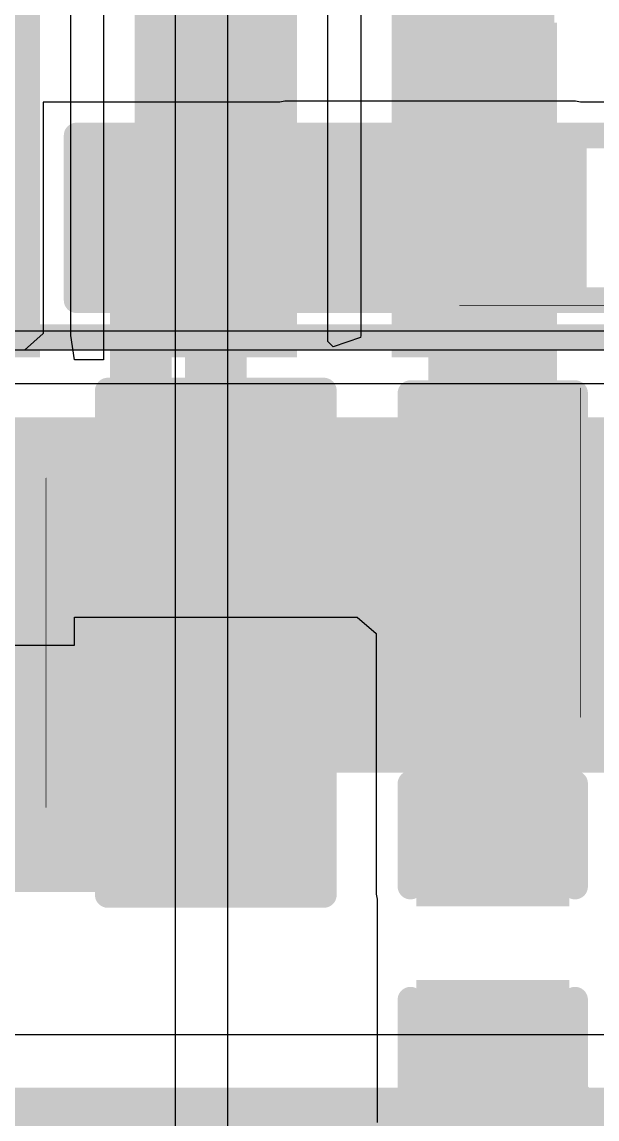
# Model space of a CAD drawing. Header units: inches. Extents: x 0 to 5271, y 0 to 5417.
# Drawn here: x 24.58 to 27.42, y 85.67 to 91.09 of the extents above; entities that cross this region are included whole.
import ezdxf

# ---------------------------------------------------------------- set-up
doc = ezdxf.new("R2010")
doc.units = ezdxf.units.IN
for name, color, linetype in [('Bottom Layer', 5, 'Continuous'), ('Bottom Overlay', 54, 'Continuous'), ('Bottom Paste', 16, 'Continuous'), ('Bottom Solder', 6, 'Continuous'), ('L2_GND1', 16, 'Continuous'), ('L4_PWR', 90, 'Continuous'), ('L6_SIG2', 130, 'Continuous'), ('Top Layer', 1, 'Continuous'), ('Top Overlay', 2, 'Continuous'), ('Top Paste', 8, 'Continuous'), ('Top Solder', 216, 'Continuous')]:
    doc.layers.add(name, color=color, linetype=linetype)

# ---------------------------------------------------------------- blocks, each defined once
blk = doc.blocks.new('8_SOIC_EP_153')
at = {"layer": 'Top Layer'}
for points in [[(-1.925, 0.935), (-1.925, 0.335), (-3.475, 0.335), (-3.475, 0.935)], [(-1.925, -0.335), (-1.925, -0.935), (-3.475, -0.935), (-3.475, -0.335)]]:
    blk.add_hatch(color=1, dxfattribs=at).paths.add_polyline_path(points)
at = {"layer": 'Top Paste'}
for points in [[(-1.925, 0.935), (-1.925, 0.335), (-3.475, 0.335), (-3.475, 0.935)], [(-1.925, -0.335), (-1.925, -0.935), (-3.475, -0.935), (-3.475, -0.335)]]:
    blk.add_hatch(color=8, dxfattribs=at).paths.add_polyline_path(points)
at = {"layer": 'Top Solder'}
for points in [[(-1.8234, 2.3066), (-1.8234, 1.5034), (-3.5766, 1.5034), (-3.5766, 2.3066)], [(-1.8234, 1.0366), (-1.8234, 0.2334), (-3.5766, 0.2334), (-3.5766, 1.0366)], [(-1.8234, -0.2334), (-1.8234, -1.0366), (-3.5766, -1.0366), (-3.5766, -0.2334)]]:
    blk.add_hatch(color=216, dxfattribs=at).paths.add_polyline_path(points)
blk = doc.blocks.new('R___0402_154')
at = {"layer": 'Top Layer'}
for points in [[(-0.6985, -0.3175), (-0.6985, 0.3175), (-0.2413, 0.3175), (-0.2413, -0.3175)], [(0.2413, -0.3175), (0.2413, 0.3175), (0.6985, 0.3175), (0.6985, -0.3175)]]:
    blk.add_hatch(color=1, dxfattribs=at).paths.add_polyline_path(points)
at = {"layer": 'Top Paste'}
for points in [[(-0.6985, -0.3175), (-0.6985, 0.3175), (-0.2413, 0.3175), (-0.2413, -0.3175)], [(0.2413, -0.3175), (0.2413, 0.3175), (0.6985, 0.3175), (0.6985, -0.3175)]]:
    blk.add_hatch(color=8, dxfattribs=at).paths.add_polyline_path(points)
at = {"layer": 'Top Solder'}
for points in [[(-0.7535, -0.3725), (-0.7535, 0.3725), (-0.1863, 0.3725), (-0.1863, -0.3725)], [(0.1863, -0.3725), (0.1863, 0.3725), (0.7535, 0.3725), (0.7535, -0.3725)]]:
    blk.add_hatch(color=216, dxfattribs=at).paths.add_polyline_path(points)
at = {"layer": 'Top Overlay'}
for points in [[(-0.7874, 0.4064, 0.127, 0.127, 0), (0.7874, 0.4064, 0.127, 0.127, 0)], [(-0.7874, 0.4064, 0.127, 0.127, 0), (-0.7874, -0.4064, 0.127, 0.127, 0)], [(0.7874, 0.4064, 0.127, 0.127, 0), (0.7874, -0.4064, 0.127, 0.127, 0)], [(-0.7874, -0.4064, 0.127, 0.127, 0), (0.7874, -0.4064, 0.127, 0.127, 0)], [(-0.8128, -0.4318, 0.00323, 0.00323, 0), (0.8128, -0.4318, 0.00323, 0.00323, 0)]]:
    blk.add_lwpolyline(points, format="xyseb", dxfattribs=at)
for points in [[(-0.8191, 0.4064, 0.0635, 0.0635, 1), (-0.7556, 0.4064, 0.0635, 0.0635, 1)], [(-0.8191, 0.4064, 0.0635, 0.0635, 1), (-0.7556, 0.4064, 0.0635, 0.0635, 1)], [(0.7557, 0.4064, 0.0635, 0.0635, 1), (0.8192, 0.4064, 0.0635, 0.0635, 1)], [(0.7557, 0.4064, 0.0635, 0.0635, 1), (0.8192, 0.4064, 0.0635, 0.0635, 1)], [(-0.8191, -0.4064, 0.0635, 0.0635, 1), (-0.7556, -0.4064, 0.0635, 0.0635, 1)], [(-0.8191, -0.4064, 0.0635, 0.0635, 1), (-0.7556, -0.4064, 0.0635, 0.0635, 1)], [(0.7557, -0.4064, 0.0635, 0.0635, 1), (0.8192, -0.4064, 0.0635, 0.0635, 1)], [(0.7557, -0.4064, 0.0635, 0.0635, 1), (0.8192, -0.4064, 0.0635, 0.0635, 1)], [(-0.8136, -0.4318, 0.00161, 0.00161, 1), (-0.812, -0.4318, 0.00161, 0.00161, 1)], [(0.812, -0.4318, 0.00161, 0.00161, 1), (0.8136, -0.4318, 0.00161, 0.00161, 1)]]:
    blk.add_lwpolyline(points, format="xyseb", close=True, dxfattribs=at)
blk = doc.blocks.new('R___0402_158')
at = {"layer": 'Top Layer'}
for points in [[(-0.6985, -0.3175), (-0.6985, 0.3175), (-0.2413, 0.3175), (-0.2413, -0.3175)], [(0.2413, -0.3175), (0.2413, 0.3175), (0.6985, 0.3175), (0.6985, -0.3175)]]:
    blk.add_hatch(color=1, dxfattribs=at).paths.add_polyline_path(points)
at = {"layer": 'Top Paste'}
for points in [[(-0.6985, -0.3175), (-0.6985, 0.3175), (-0.2413, 0.3175), (-0.2413, -0.3175)], [(0.2413, -0.3175), (0.2413, 0.3175), (0.6985, 0.3175), (0.6985, -0.3175)]]:
    blk.add_hatch(color=8, dxfattribs=at).paths.add_polyline_path(points)
at = {"layer": 'Top Solder'}
for points in [[(-0.7535, -0.3725), (-0.7535, 0.3725), (-0.1863, 0.3725), (-0.1863, -0.3725)], [(0.1863, -0.3725), (0.1863, 0.3725), (0.7535, 0.3725), (0.7535, -0.3725)]]:
    blk.add_hatch(color=216, dxfattribs=at).paths.add_polyline_path(points)
at = {"layer": 'Top Overlay'}
for points in [[(-0.7874, 0.4064, 0.127, 0.127, 0), (-0.7874, -0.4064, 0.127, 0.127, 0)], [(-0.7874, 0.4064, 0.127, 0.127, 0), (0.7874, 0.4064, 0.127, 0.127, 0)], [(0.7874, 0.4064, 0.127, 0.127, 0), (0.7874, -0.4064, 0.127, 0.127, 0)], [(-0.7874, -0.4064, 0.127, 0.127, 0), (0.7874, -0.4064, 0.127, 0.127, 0)], [(-0.8128, -0.4318, 0.00323, 0.00323, 0), (0.8128, -0.4318, 0.00323, 0.00323, 0)]]:
    blk.add_lwpolyline(points, format="xyseb", dxfattribs=at)
for points in [[(-0.8191, 0.4064, 0.0635, 0.0635, 1), (-0.7556, 0.4064, 0.0635, 0.0635, 1)], [(-0.8191, 0.4064, 0.0635, 0.0635, 1), (-0.7556, 0.4064, 0.0635, 0.0635, 1)], [(0.7557, 0.4064, 0.0635, 0.0635, 1), (0.8192, 0.4064, 0.0635, 0.0635, 1)], [(0.7557, 0.4064, 0.0635, 0.0635, 1), (0.8192, 0.4064, 0.0635, 0.0635, 1)], [(-0.8191, -0.4064, 0.0635, 0.0635, 1), (-0.7556, -0.4064, 0.0635, 0.0635, 1)], [(-0.8191, -0.4064, 0.0635, 0.0635, 1), (-0.7556, -0.4064, 0.0635, 0.0635, 1)], [(0.7557, -0.4064, 0.0635, 0.0635, 1), (0.8192, -0.4064, 0.0635, 0.0635, 1)], [(0.7557, -0.4064, 0.0635, 0.0635, 1), (0.8192, -0.4064, 0.0635, 0.0635, 1)], [(-0.8136, -0.4318, 0.00161, 0.00161, 1), (-0.812, -0.4318, 0.00161, 0.00161, 1)], [(0.812, -0.4318, 0.00161, 0.00161, 1), (0.8136, -0.4318, 0.00161, 0.00161, 1)]]:
    blk.add_lwpolyline(points, format="xyseb", close=True, dxfattribs=at)
blk = doc.blocks.new('C___0603_172')
at = {"layer": 'Top Layer'}
for points in [[(-0.381, 0.4445), (-0.381, -0.4445), (-1.143, -0.4445), (-1.143, 0.4445)], [(1.143, 0.4445), (1.143, -0.4445), (0.381, -0.4445), (0.381, 0.4445)]]:
    blk.add_hatch(color=1, dxfattribs=at).paths.add_polyline_path(points)
at = {"layer": 'Top Paste'}
for points in [[(-0.381, 0.4445), (-0.381, -0.4445), (-1.143, -0.4445), (-1.143, 0.4445)], [(1.143, 0.4445), (1.143, -0.4445), (0.381, -0.4445), (0.381, 0.4445)]]:
    blk.add_hatch(color=8, dxfattribs=at).paths.add_polyline_path(points)
at = {"layer": 'Top Solder'}
for points in [[(-0.321, 0.5045), (-0.321, -0.5045), (-1.203, -0.5045), (-1.203, 0.5045)], [(1.203, 0.5045), (1.203, -0.5045), (0.321, -0.5045), (0.321, 0.5045)]]:
    blk.add_hatch(color=216, dxfattribs=at).paths.add_polyline_path(points)
at = {"layer": 'Top Overlay'}
for points in [[(-1.2446, 0.5334, 0.127, 0.127, 0), (-1.2446, -0.5334, 0.127, 0.127, 0)], [(-1.2446, 0.5334, 0.127, 0.127, 0), (-0.4572, 0.5334, 0.127, 0.127, 0)], [(0.4572, 0.5334, 0.127, 0.127, 0), (1.2446, 0.5334, 0.127, 0.127, 0)], [(1.2446, 0.5334, 0.127, 0.127, 0), (1.2446, -0.5334, 0.127, 0.127, 0)], [(-1.2446, -0.5334, 0.127, 0.127, 0), (-0.4572, -0.5334, 0.127, 0.127, 0)], [(0.4572, -0.5334, 0.127, 0.127, 0), (1.2446, -0.5334, 0.127, 0.127, 0)]]:
    blk.add_lwpolyline(points, format="xyseb", dxfattribs=at)
for points in [[(-1.2764, 0.5334, 0.0635, 0.0635, 1), (-1.2129, 0.5334, 0.0635, 0.0635, 1)], [(-1.2764, 0.5334, 0.0635, 0.0635, 1), (-1.2129, 0.5334, 0.0635, 0.0635, 1)], [(-0.489, 0.5334, 0.0635, 0.0635, 1), (-0.4255, 0.5334, 0.0635, 0.0635, 1)], [(0.4254, 0.5334, 0.0635, 0.0635, 1), (0.4889, 0.5334, 0.0635, 0.0635, 1)], [(1.2128, 0.5334, 0.0635, 0.0635, 1), (1.2763, 0.5334, 0.0635, 0.0635, 1)], [(1.2128, 0.5334, 0.0635, 0.0635, 1), (1.2763, 0.5334, 0.0635, 0.0635, 1)], [(-1.2764, -0.5334, 0.0635, 0.0635, 1), (-1.2129, -0.5334, 0.0635, 0.0635, 1)], [(-1.2764, -0.5334, 0.0635, 0.0635, 1), (-1.2129, -0.5334, 0.0635, 0.0635, 1)], [(-0.489, -0.5334, 0.0635, 0.0635, 1), (-0.4255, -0.5334, 0.0635, 0.0635, 1)], [(0.4254, -0.5334, 0.0635, 0.0635, 1), (0.4889, -0.5334, 0.0635, 0.0635, 1)], [(1.2128, -0.5334, 0.0635, 0.0635, 1), (1.2763, -0.5334, 0.0635, 0.0635, 1)], [(1.2128, -0.5334, 0.0635, 0.0635, 1), (1.2763, -0.5334, 0.0635, 0.0635, 1)]]:
    blk.add_lwpolyline(points, format="xyseb", close=True, dxfattribs=at)
blk = doc.blocks.new('YSPIT0630A_1R0M_B_199')
at = {"layer": 'Bottom Layer'}
blk.add_hatch(color=5, dxfattribs=at).paths.add_polyline_path([(-2.8, 2.8), (-1.25, 2.8), (-1.25, -2.8), (-2.8, -2.8)])
at = {"layer": 'Bottom Paste'}
blk.add_hatch(color=16, dxfattribs=at).paths.add_polyline_path([(-2.8, 2.8), (-1.25, 2.8), (-1.25, -2.8), (-2.8, -2.8)])
at = {"layer": 'Bottom Solder'}
blk.add_hatch(color=6, dxfattribs=at).paths.add_polyline_path([(-2.9016, 2.9016), (-1.1484, 2.9016), (-1.1484, -2.9016), (-2.9016, -2.9016)])
at = {"layer": 'Bottom Overlay'}
blk.add_lwpolyline([(-3.298, -3.2766, 0.127, 0.127, 0), (-3.298, 3.1242, 0.127, 0.127, 0)], format="xyseb", dxfattribs=at)
blk = doc.blocks.new('R___0402_B_224')
at = {"layer": 'Bottom Layer'}
for points in [[(-0.2413, 0.3174), (-0.2413, -0.3176), (-0.6985, -0.3176), (-0.6985, 0.3174)], [(0.6985, 0.3174), (0.6985, -0.3176), (0.2413, -0.3176), (0.2413, 0.3174)]]:
    blk.add_hatch(color=5, dxfattribs=at).paths.add_polyline_path(points)
at = {"layer": 'Bottom Paste'}
for points in [[(-0.2413, 0.3174), (-0.2413, -0.3176), (-0.6985, -0.3176), (-0.6985, 0.3174)], [(0.6985, 0.3174), (0.6985, -0.3176), (0.2413, -0.3176), (0.2413, 0.3174)]]:
    blk.add_hatch(color=16, dxfattribs=at).paths.add_polyline_path(points)
at = {"layer": 'Bottom Solder'}
for points in [[(-0.1863, 0.3725), (-0.1863, -0.3726), (-0.7535, -0.3726), (-0.7535, 0.3725)], [(0.7535, 0.3725), (0.7535, -0.3726), (0.1863, -0.3726), (0.1863, 0.3725)]]:
    blk.add_hatch(color=6, dxfattribs=at).paths.add_polyline_path(points)
at = {"layer": 'Bottom Overlay'}
for points in [[(-0.7874, 0.4063, 0.127, 0.127, 0), (-0.7874, -0.4065, 0.127, 0.127, 0)], [(0.7874, 0.4063, 0.127, 0.127, 0), (-0.7874, 0.4063, 0.127, 0.127, 0)], [(0.8128, 0.4317, 0.00323, 0.00323, 0), (-0.8128, 0.4317, 0.00323, 0.00323, 0)], [(0.7874, 0.4063, 0.127, 0.127, 0), (0.7874, -0.4065, 0.127, 0.127, 0)], [(0.7874, -0.4065, 0.127, 0.127, 0), (-0.7874, -0.4065, 0.127, 0.127, 0)]]:
    blk.add_lwpolyline(points, format="xyseb", dxfattribs=at)
for points in [[(-0.8192, 0.4063, 0.0635, 0.0635, 1), (-0.7557, 0.4063, 0.0635, 0.0635, 1)], [(-0.8192, 0.4063, 0.0635, 0.0635, 1), (-0.7557, 0.4063, 0.0635, 0.0635, 1)], [(-0.8136, 0.4317, 0.00161, 0.00161, 1), (-0.812, 0.4317, 0.00161, 0.00161, 1)], [(0.7556, 0.4063, 0.0635, 0.0635, 1), (0.8191, 0.4063, 0.0635, 0.0635, 1)], [(0.7556, 0.4063, 0.0635, 0.0635, 1), (0.8191, 0.4063, 0.0635, 0.0635, 1)], [(0.812, 0.4317, 0.00161, 0.00161, 1), (0.8136, 0.4317, 0.00161, 0.00161, 1)], [(-0.8192, -0.4065, 0.0635, 0.0635, 1), (-0.7557, -0.4065, 0.0635, 0.0635, 1)], [(-0.8192, -0.4065, 0.0635, 0.0635, 1), (-0.7557, -0.4065, 0.0635, 0.0635, 1)], [(0.7556, -0.4065, 0.0635, 0.0635, 1), (0.8191, -0.4065, 0.0635, 0.0635, 1)], [(0.7556, -0.4065, 0.0635, 0.0635, 1), (0.8191, -0.4065, 0.0635, 0.0635, 1)]]:
    blk.add_lwpolyline(points, format="xyseb", close=True, dxfattribs=at)
blk = doc.blocks.new('____0402_B_251')
at = {"layer": 'Bottom Layer'}
for points in [[(-0.2413, 0.3175), (-0.2413, -0.3175), (-0.6985, -0.3175), (-0.6985, 0.3175)], [(0.6985, 0.3175), (0.6985, -0.3175), (0.2413, -0.3175), (0.2413, 0.3175)]]:
    blk.add_hatch(color=5, dxfattribs=at).paths.add_polyline_path(points)
at = {"layer": 'Bottom Paste'}
for points in [[(-0.2413, 0.3175), (-0.2413, -0.3175), (-0.6985, -0.3175), (-0.6985, 0.3175)], [(0.6985, 0.3175), (0.6985, -0.3175), (0.2413, -0.3175), (0.2413, 0.3175)]]:
    blk.add_hatch(color=16, dxfattribs=at).paths.add_polyline_path(points)
at = {"layer": 'Bottom Solder'}
for points in [[(-0.1813, 0.3775), (-0.1813, -0.3775), (-0.7585, -0.3775), (-0.7585, 0.3775)], [(0.7585, 0.3775), (0.7585, -0.3775), (0.1813, -0.3775), (0.1813, 0.3775)]]:
    blk.add_hatch(color=6, dxfattribs=at).paths.add_polyline_path(points)
at = {"layer": 'Bottom Overlay'}
for points in [[(-0.7874, -0.4064, 0.127, 0.127, 0), (-0.7874, 0.4064, 0.127, 0.127, 0)], [(-0.7874, 0.4064, 0.127, 0.127, 0), (-0.2794, 0.4064, 0.127, 0.127, 0)], [(0.2794, 0.4064, 0.127, 0.127, 0), (0.7874, 0.4064, 0.127, 0.127, 0)], [(0.7874, -0.4064, 0.127, 0.127, 0), (0.7874, 0.4064, 0.127, 0.127, 0)], [(-0.7874, -0.4064, 0.127, 0.127, 0), (-0.2794, -0.4064, 0.127, 0.127, 0)], [(0.2794, -0.4064, 0.127, 0.127, 0), (0.7874, -0.4064, 0.127, 0.127, 0)]]:
    blk.add_lwpolyline(points, format="xyseb", dxfattribs=at)
for points in [[(-0.8191, 0.4064, 0.0635, 0.0635, 1), (-0.7556, 0.4064, 0.0635, 0.0635, 1)], [(-0.8191, 0.4064, 0.0635, 0.0635, 1), (-0.7556, 0.4064, 0.0635, 0.0635, 1)], [(-0.3111, 0.4064, 0.0635, 0.0635, 1), (-0.2477, 0.4064, 0.0635, 0.0635, 1)], [(0.2477, 0.4064, 0.0635, 0.0635, 1), (0.3111, 0.4064, 0.0635, 0.0635, 1)], [(0.7556, 0.4064, 0.0635, 0.0635, 1), (0.8191, 0.4064, 0.0635, 0.0635, 1)], [(0.7556, 0.4064, 0.0635, 0.0635, 1), (0.8191, 0.4064, 0.0635, 0.0635, 1)], [(-0.8191, -0.4064, 0.0635, 0.0635, 1), (-0.7556, -0.4064, 0.0635, 0.0635, 1)], [(-0.8191, -0.4064, 0.0635, 0.0635, 1), (-0.7556, -0.4064, 0.0635, 0.0635, 1)], [(-0.3111, -0.4064, 0.0635, 0.0635, 1), (-0.2477, -0.4064, 0.0635, 0.0635, 1)], [(0.2477, -0.4064, 0.0635, 0.0635, 1), (0.3111, -0.4064, 0.0635, 0.0635, 1)], [(0.7556, -0.4064, 0.0635, 0.0635, 1), (0.8191, -0.4064, 0.0635, 0.0635, 1)], [(0.7556, -0.4064, 0.0635, 0.0635, 1), (0.8191, -0.4064, 0.0635, 0.0635, 1)]]:
    blk.add_lwpolyline(points, format="xyseb", close=True, dxfattribs=at)
blk = doc.blocks.new('C___0402_401')
at = {"layer": 'Top Layer'}
for points in [[(-0.6985, -0.3175), (-0.6985, 0.3175), (-0.2413, 0.3175), (-0.2413, -0.3175)], [(0.2413, -0.3175), (0.2413, 0.3175), (0.6985, 0.3175), (0.6985, -0.3175)]]:
    blk.add_hatch(color=1, dxfattribs=at).paths.add_polyline_path(points)
at = {"layer": 'Top Paste'}
for points in [[(-0.6985, -0.3175), (-0.6985, 0.3175), (-0.2413, 0.3175), (-0.2413, -0.3175)], [(0.2413, -0.3175), (0.2413, 0.3175), (0.6985, 0.3175), (0.6985, -0.3175)]]:
    blk.add_hatch(color=8, dxfattribs=at).paths.add_polyline_path(points)
at = {"layer": 'Top Solder'}
for points in [[(-0.7585, -0.3775), (-0.7585, 0.3775), (-0.1813, 0.3775), (-0.1813, -0.3775)], [(0.1813, -0.3775), (0.1813, 0.3775), (0.7585, 0.3775), (0.7585, -0.3775)]]:
    blk.add_hatch(color=216, dxfattribs=at).paths.add_polyline_path(points)
at = {"layer": 'Top Overlay'}
for points in [[(-0.7874, 0.4064, 0.127, 0.127, 0), (-0.7874, -0.4064, 0.127, 0.127, 0)], [(-0.7874, 0.4064, 0.127, 0.127, 0), (-0.2794, 0.4064, 0.127, 0.127, 0)], [(0.2794, 0.4064, 0.127, 0.127, 0), (0.7874, 0.4064, 0.127, 0.127, 0)], [(0.7874, 0.4064, 0.127, 0.127, 0), (0.7874, -0.4064, 0.127, 0.127, 0)], [(-0.7874, -0.4064, 0.127, 0.127, 0), (-0.2794, -0.4064, 0.127, 0.127, 0)], [(0.2794, -0.4064, 0.127, 0.127, 0), (0.7874, -0.4064, 0.127, 0.127, 0)]]:
    blk.add_lwpolyline(points, format="xyseb", dxfattribs=at)
for points in [[(-0.8191, 0.4064, 0.0635, 0.0635, 1), (-0.7556, 0.4064, 0.0635, 0.0635, 1)], [(-0.8191, 0.4064, 0.0635, 0.0635, 1), (-0.7556, 0.4064, 0.0635, 0.0635, 1)], [(-0.3111, 0.4064, 0.0635, 0.0635, 1), (-0.2476, 0.4064, 0.0635, 0.0635, 1)], [(0.2477, 0.4064, 0.0635, 0.0635, 1), (0.3112, 0.4064, 0.0635, 0.0635, 1)], [(0.7557, 0.4064, 0.0635, 0.0635, 1), (0.8192, 0.4064, 0.0635, 0.0635, 1)], [(0.7557, 0.4064, 0.0635, 0.0635, 1), (0.8192, 0.4064, 0.0635, 0.0635, 1)], [(-0.8191, -0.4064, 0.0635, 0.0635, 1), (-0.7556, -0.4064, 0.0635, 0.0635, 1)], [(-0.8191, -0.4064, 0.0635, 0.0635, 1), (-0.7556, -0.4064, 0.0635, 0.0635, 1)], [(-0.3111, -0.4064, 0.0635, 0.0635, 1), (-0.2476, -0.4064, 0.0635, 0.0635, 1)], [(0.2477, -0.4064, 0.0635, 0.0635, 1), (0.3112, -0.4064, 0.0635, 0.0635, 1)], [(0.7557, -0.4064, 0.0635, 0.0635, 1), (0.8192, -0.4064, 0.0635, 0.0635, 1)], [(0.7557, -0.4064, 0.0635, 0.0635, 1), (0.8192, -0.4064, 0.0635, 0.0635, 1)]]:
    blk.add_lwpolyline(points, format="xyseb", close=True, dxfattribs=at)

msp = doc.modelspace()

# ---------------------------------------------------------------- hatches: boundary and pattern name
at = {"layer": 'Bottom Layer'}
msp.add_hatch(color=5, dxfattribs=at).paths.add_polyline_path([(25.8826, 89.8017), (27.3178, 89.8017), (27.3178, 90.4368), (25.8826, 90.4368)])
at = {"layer": 'Top Layer'}
for points in [[(26.5918, 88.7078), (27.2268, 88.7078), (27.2268, 91.0831), (26.5918, 91.0831)], [(27.2268, 88.2252), (26.5918, 88.2252), (26.5918, 86.7808), (27.2268, 86.7808)], [(22.9616, 86.7918), (26.035, 86.7918), (26.035, 87.7824), (22.9616, 87.7824)]]:
    msp.add_hatch(color=1, dxfattribs=at).paths.add_polyline_path(points)

# ---------------------------------------------------------------- linework, layer by layer
at = {"layer": 'Bottom Layer'}
for p, q in [((25.8573, 90.6907), (24.6888, 90.6907)), ((24.6888, 90.6907), (24.6888, 89.5477)), ((25.8826, 90.6957), (25.8573, 90.6907)), ((27.3178, 90.6957), (25.8826, 90.6957)), ((27.3429, 90.6908), (27.3178, 90.6957)), ((27.6406, 90.6908), (27.3429, 90.6908)), ((24.6888, 89.5477), (24.5959, 89.4655)), ((29.5656, 89.4655), (23.1648, 89.4655)), ((24.5959, 89.4655), (23.1648, 89.4655))]:
    msp.add_line(p, q, dxfattribs=at)
for points in [[(25.1714, 88.8806, 0.3048, 0.3048, 0), (25.1714, 90.1192, 0.3048, 0.3048, 0)], [(24.7904, 88.8806, 0.3048, 0.3048, 0), (24.9651, 88.7058, 0.3048, 0.3048, 0)], [(25.1968, 88.7058, 0.508, 0.508, 0), (25.6446, 88.258, 0.508, 0.508, 0)], [(24.9651, 88.7058, 0.3048, 0.3048, 0), (25.1968, 88.7058, 0.3048, 0.3048, 0)], [(25.1968, 88.258, 0.3048, 0.3048, 0), (25.1968, 88.7058, 0.3048, 0.3048, 0)], [(25.1968, 88.7058, 0.3048, 0.3048, 0), (25.6446, 88.258, 0.3048, 0.3048, 0)], [(22.8871, 88.258, 0.508, 0.508, 0), (25.1968, 88.258, 0.508, 0.508, 0)], [(25.1968, 88.258, 0.508, 0.508, 0), (25.6446, 88.258, 0.508, 0.508, 0)], [(25.6446, 88.258, 0.508, 0.508, 0), (26.416, 88.258, 0.508, 0.508, 0)], [(25.1968, 88.2456, 0.3048, 0.3048, 0), (25.1968, 88.258, 0.3048, 0.3048, 0)], [(26.416, 88.258, 0.3048, 0.3048, 0), (27.6222, 88.258, 0.3048, 0.3048, 0)]]:
    msp.add_lwpolyline(points, format="xyseb", dxfattribs=at)
for points in [[(25.0952, 90.1192, 0.1524, 0.1524, 1), (25.2476, 90.1192, 0.1524, 0.1524, 1)], [(24.7142, 88.8806, 0.1524, 0.1524, 1), (24.8666, 88.8806, 0.1524, 0.1524, 1)], [(25.0952, 88.8806, 0.1524, 0.1524, 1), (25.2476, 88.8806, 0.1524, 0.1524, 1)], [(25.0698, 88.7058, 0.254, 0.254, 1), (25.3238, 88.7058, 0.254, 0.254, 1)], [(24.8889, 88.7058, 0.1524, 0.1524, 1), (25.0413, 88.7058, 0.1524, 0.1524, 1)], [(24.8889, 88.7058, 0.1524, 0.1524, 1), (25.0413, 88.7058, 0.1524, 0.1524, 1)], [(25.1206, 88.7058, 0.1524, 0.1524, 1), (25.273, 88.7058, 0.1524, 0.1524, 1)], [(25.1206, 88.7058, 0.1524, 0.1524, 1), (25.273, 88.7058, 0.1524, 0.1524, 1)], [(25.1206, 88.7058, 0.1524, 0.1524, 1), (25.273, 88.7058, 0.1524, 0.1524, 1)], [(25.0698, 88.258, 0.254, 0.254, 1), (25.3238, 88.258, 0.254, 0.254, 1)], [(25.0698, 88.258, 0.254, 0.254, 1), (25.3238, 88.258, 0.254, 0.254, 1)], [(25.5176, 88.258, 0.254, 0.254, 1), (25.7716, 88.258, 0.254, 0.254, 1)], [(25.5176, 88.258, 0.254, 0.254, 1), (25.7716, 88.258, 0.254, 0.254, 1)], [(25.5176, 88.258, 0.254, 0.254, 1), (25.7716, 88.258, 0.254, 0.254, 1)], [(26.289, 88.258, 0.254, 0.254, 1), (26.543, 88.258, 0.254, 0.254, 1)], [(25.1206, 88.258, 0.1524, 0.1524, 1), (25.273, 88.258, 0.1524, 0.1524, 1)], [(25.1206, 88.258, 0.1524, 0.1524, 1), (25.273, 88.258, 0.1524, 0.1524, 1)], [(25.1206, 88.2456, 0.1524, 0.1524, 1), (25.273, 88.2456, 0.1524, 0.1524, 1)], [(25.5684, 88.258, 0.1524, 0.1524, 1), (25.7208, 88.258, 0.1524, 0.1524, 1)], [(26.3398, 88.258, 0.1524, 0.1524, 1), (26.4922, 88.258, 0.1524, 0.1524, 1)]]:
    msp.add_lwpolyline(points, format="xyseb", close=True, dxfattribs=at)
at = {"layer": 'L2_GND1'}
for p, q in [((44.5172, 89.5604), (23.5297, 89.5604)), ((23.5297, 89.3014), (41.0267, 89.3014))]:
    msp.add_line(p, q, dxfattribs=at)
at = {"layer": 'L4_PWR'}
for p, q in [((25.3411, 91.5175), (25.3411, 85.5625)), ((25.6001, 85.5625), (25.6001, 91.4332))]:
    msp.add_line(p, q, dxfattribs=at)
at = {"layer": 'L6_SIG2'}
msp.add_line((48.4604, 86.0876), (12.0583, 86.0876), dxfattribs=at)
msp.add_lwpolyline([(11.9081, 85.725, 0.2032, 0.2032, 0), (48.4604, 85.725, 0.2032, 0.2032, 0)], format="xyseb", dxfattribs=at)
at = {"layer": 'Top Layer'}
for p, q in [((24.8253, 89.5389), (24.8253, 91.3371)), ((24.9873, 91.3371), (24.9873, 89.4191)), ((26.0953, 89.5089), (26.0953, 91.3371)), ((26.2573, 91.3371), (26.2573, 89.5389)), ((24.8428, 89.4191), (24.8253, 89.5389)), ((26.2557, 89.5281), (26.1209, 89.4834)), ((26.2573, 89.5389), (26.2557, 89.5281)), ((26.1209, 89.4834), (26.0953, 89.5089)), ((24.9873, 89.4191), (24.8428, 89.4191)), ((24.8428, 88.0097), (24.8428, 88.1491)), ((24.8428, 88.1491), (26.2059, 88.1491)), ((26.2059, 88.1491), (26.2398, 88.1491)), ((26.2398, 88.1491), (26.3329, 88.0671)), ((26.3329, 88.0671), (26.3329, 86.7808)), ((23.6998, 88.0097), (24.8428, 88.0097)), ((26.3329, 86.7808), (26.3378, 86.7558)), ((26.3378, 86.7558), (26.3378, 85.6537))]:
    msp.add_line(p, q, dxfattribs=at)
for points in [[(25.5413, 88.7841, 0.3048, 0.3048, 0), (25.5413, 90.3081, 0.3048, 0.3048, 0)], [(26.9093, 86.0696, 0.2032, 0.2032, 0), (26.9982, 86.0696, 0.2032, 0.2032, 0)], [(26.9982, 86.0696, 0.2032, 0.2032, 0), (27.5156, 85.5522, 0.2032, 0.2032, 0)]]:
    msp.add_lwpolyline(points, format="xyseb", dxfattribs=at)
for points in [[(25.4651, 90.3081, 0.1524, 0.1524, 1), (25.6175, 90.3081, 0.1524, 0.1524, 1)], [(25.4651, 88.7841, 0.1524, 0.1524, 1), (25.6175, 88.7841, 0.1524, 0.1524, 1)], [(26.8585, 86.0696, 0.1016, 0.1016, 1), (26.9601, 86.0696, 0.1016, 0.1016, 1)], [(26.9474, 86.0696, 0.1016, 0.1016, 1), (27.049, 86.0696, 0.1016, 0.1016, 1)], [(26.9474, 86.0696, 0.1016, 0.1016, 1), (27.049, 86.0696, 0.1016, 0.1016, 1)]]:
    msp.add_lwpolyline(points, format="xyseb", close=True, dxfattribs=at)

# ---------------------------------------------------------------- block references
for name, p, rotation in [('8_SOIC_EP_153', (26.1763, 93.0081), 90), ('R___0402_B_224', (27.5591, 90.1192), 180), ('YSPIT0630A_1R0M_B_199', (26.416, 86.233), 270), ('C___0603_172', (25.5413, 88.0221), 90), ('R___0402_158', (26.9093, 88.4665), 90), ('R___0402_154', (24.2713, 88.0224), 90), ('C___0402_401', (26.9093, 86.5395), 90)]:
    msp.add_blockref(name, p, dxfattribs=dict(rotation=rotation))
msp.add_blockref('____0402_B_251', (25.6413, 90.1192))

doc.saveas('drawing.dxf')
